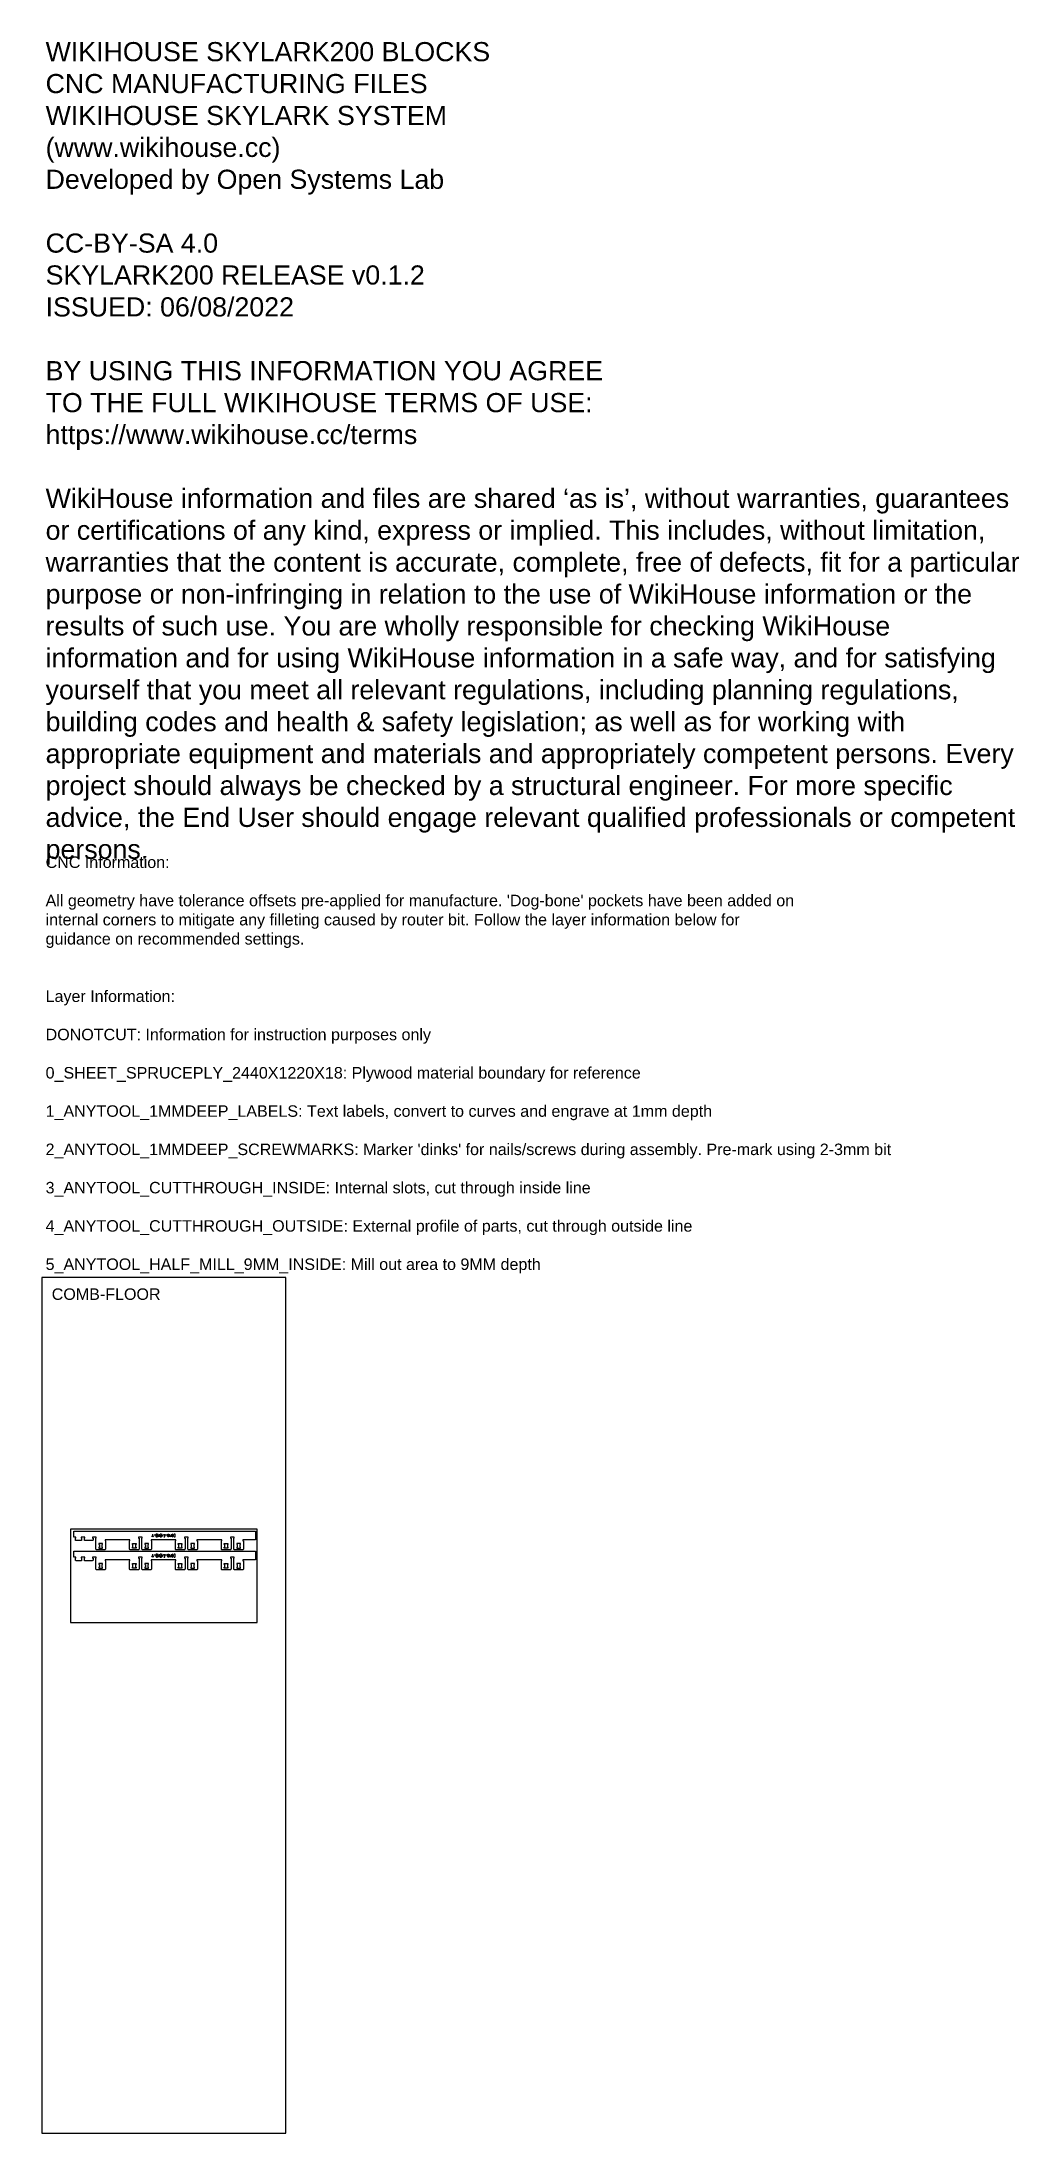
# Model space of a CAD drawing. Header units: millimetres. Extents: x 0 to 12757, y 0 to 27318.
import ezdxf

# ---------------------------------------------------------------- set-up
doc = ezdxf.new("R2010")
doc.units = ezdxf.units.MM
for name, color, linetype, true_color in [('0_SHEET_SPRUCEPLY_2440X122', 1, 'Continuous', 0xff0000), ('1_ANYTOOL_1MMDEEP_LABELS_S', 2, 'Continuous', 0xffff00), ('3_ANYTOOL_CUTTHROUGH_INSID', 4, 'Continuous', 0x00ffff), ('4_ANYTOOL_CUTTHROUGH_OUTSI', 5, 'Continuous', 0x0000ff), ('DONOTCUT', 7, 'Continuous', 0xffffff)]:
    doc.layers.add(name, color=color, linetype=linetype, true_color=true_color)
doc.styles.add('Arial', font='')
doc.styles.get('Arial').set_extended_font_data('Arial')

msp = doc.modelspace()

# ---------------------------------------------------------------- linework, layer by layer
at = {"layer": '0_SHEET_SPRUCEPLY_2440X122'}
msp.add_lwpolyline([(372, 7891), (372, 6671), (2812, 6671), (2812, 7891)], close=True, dxfattribs=at)
at = {"layer": '1_ANYTOOL_1MMDEEP_LABELS_S', "color": 2, "true_color": 0xffff00}
for points in [[(1444, 7807), (1432, 7789)], [(1444, 7825), (1444, 7807)], [(1444, 7807), (1456, 7789)], [(1480, 7813), (1464, 7813)], [(1536, 7825), (1536, 7789), (1516, 7825), (1516, 7789)], [(1544, 7789), (1560, 7789), (1560, 7825), (1544, 7825)], [(1548, 7805), (1560, 7805)], [(1584, 7825), (1568, 7789)], [(1590, 7789), (1606, 7789), (1606, 7825)], [(1590, 7805), (1606, 7805)], [(1630, 7813), (1614, 7813)], [(1690, 7825), (1690, 7789), (1678, 7809), (1666, 7789), (1666, 7825)], [(1444, 7544), (1432, 7526)], [(1444, 7562), (1444, 7544)], [(1444, 7544), (1456, 7526)], [(1480, 7550), (1464, 7550)], [(1536, 7562), (1536, 7526), (1516, 7562), (1516, 7526)], [(1544, 7526), (1560, 7526), (1560, 7562), (1544, 7562)], [(1548, 7542), (1560, 7542)], [(1584, 7562), (1568, 7526)], [(1590, 7526), (1606, 7526), (1606, 7562)], [(1590, 7542), (1606, 7542)], [(1630, 7550), (1614, 7550)], [(1690, 7562), (1690, 7526), (1678, 7546), (1666, 7526), (1666, 7562)]]:
    msp.add_lwpolyline(points, dxfattribs=at)
for points in [[(1496, 7789), (1508, 7789), (1508, 7825), (1496, 7825, 0.414214), (1488, 7817), (1488, 7797, 0.414214)], [(1718, 7815, 1), (1698, 7815), (1698, 7799, 1), (1718, 7799)], [(1496, 7526), (1508, 7526), (1508, 7562), (1496, 7562, 0.414214), (1488, 7554), (1488, 7534, 0.414214)], [(1718, 7552, 1), (1698, 7552), (1698, 7536, 1), (1718, 7536)]]:
    msp.add_lwpolyline(points, format="xyb", close=True, dxfattribs=at)
for points in [[(1658, 7805), (1648, 7805, -1), (1648, 7825), (1658, 7825), (1658, 7789), (1648, 7789, -1), (1648, 7805)], [(1726, 7789), (1736, 7789, 0.414214), (1742, 7795), (1742, 7819, 0.414214), (1736, 7825), (1726, 7825)], [(1658, 7542), (1648, 7542, -1), (1648, 7562), (1658, 7562), (1658, 7526), (1648, 7526, -1), (1648, 7542)], [(1726, 7526), (1736, 7526, 0.414214), (1742, 7532), (1742, 7556, 0.414214), (1736, 7562), (1726, 7562)]]:
    msp.add_lwpolyline(points, format="xyb", dxfattribs=at)
at = {"layer": '3_ANYTOOL_CUTTHROUGH_INSID', "color": 4, "true_color": 0x00ffff}
for points in [[(745, 7690), (751, 7690), (751, 7654), (745, 7654), (745, 7642), (793, 7642), (793, 7654), (787, 7654), (787, 7690), (793, 7690), (793, 7702), (745, 7702)], [(745, 7690), (751, 7690), (751, 7654), (745, 7654), (745, 7642), (793, 7642), (793, 7654), (787, 7654), (787, 7690), (793, 7690), (793, 7702), (745, 7702)], [(1229, 7690), (1223, 7690), (1223, 7654), (1229, 7654), (1229, 7642), (1181, 7642), (1181, 7654), (1187, 7654), (1187, 7690), (1181, 7690), (1181, 7702), (1229, 7702)], [(1229, 7690), (1223, 7690), (1223, 7654), (1229, 7654), (1229, 7642), (1181, 7642), (1181, 7654), (1187, 7654), (1187, 7690), (1181, 7690), (1181, 7702), (1229, 7702)], [(1345, 7690), (1351, 7690), (1351, 7654), (1345, 7654), (1345, 7642), (1393, 7642), (1393, 7654), (1387, 7654), (1387, 7690), (1393, 7690), (1393, 7702), (1345, 7702)], [(1345, 7690), (1351, 7690), (1351, 7654), (1345, 7654), (1345, 7642), (1393, 7642), (1393, 7654), (1387, 7654), (1387, 7690), (1393, 7690), (1393, 7702), (1345, 7702)], [(1829, 7690), (1823, 7690), (1823, 7654), (1829, 7654), (1829, 7642), (1781, 7642), (1781, 7654), (1787, 7654), (1787, 7690), (1781, 7690), (1781, 7702), (1829, 7702)], [(1829, 7690), (1823, 7690), (1823, 7654), (1829, 7654), (1829, 7642), (1781, 7642), (1781, 7654), (1787, 7654), (1787, 7690), (1781, 7690), (1781, 7702), (1829, 7702)], [(1945, 7690), (1951, 7690), (1951, 7654), (1945, 7654), (1945, 7642), (1993, 7642), (1993, 7654), (1987, 7654), (1987, 7690), (1993, 7690), (1993, 7702), (1945, 7702)], [(1945, 7690), (1951, 7690), (1951, 7654), (1945, 7654), (1945, 7642), (1993, 7642), (1993, 7654), (1987, 7654), (1987, 7690), (1993, 7690), (1993, 7702), (1945, 7702)], [(2429, 7690), (2423, 7690), (2423, 7654), (2429, 7654), (2429, 7642), (2381, 7642), (2381, 7654), (2387, 7654), (2387, 7690), (2381, 7690), (2381, 7702), (2429, 7702)], [(2429, 7690), (2423, 7690), (2423, 7654), (2429, 7654), (2429, 7642), (2381, 7642), (2381, 7654), (2387, 7654), (2387, 7690), (2381, 7690), (2381, 7702), (2429, 7702)], [(2545, 7690), (2551, 7690), (2551, 7654), (2545, 7654), (2545, 7642), (2593, 7642), (2593, 7654), (2587, 7654), (2587, 7690), (2593, 7690), (2593, 7702), (2545, 7702)], [(2545, 7690), (2551, 7690), (2551, 7654), (2545, 7654), (2545, 7642), (2593, 7642), (2593, 7654), (2587, 7654), (2587, 7690), (2593, 7690), (2593, 7702), (2545, 7702)], [(745, 7428), (751, 7428), (751, 7392), (745, 7392), (745, 7380), (793, 7380), (793, 7392), (787, 7392), (787, 7428), (793, 7428), (793, 7440), (745, 7440)], [(745, 7428), (751, 7428), (751, 7392), (745, 7392), (745, 7380), (793, 7380), (793, 7392), (787, 7392), (787, 7428), (793, 7428), (793, 7440), (745, 7440)], [(1229, 7428), (1223, 7428), (1223, 7392), (1229, 7392), (1229, 7380), (1181, 7380), (1181, 7392), (1187, 7392), (1187, 7428), (1181, 7428), (1181, 7440), (1229, 7440)], [(1229, 7428), (1223, 7428), (1223, 7392), (1229, 7392), (1229, 7380), (1181, 7380), (1181, 7392), (1187, 7392), (1187, 7428), (1181, 7428), (1181, 7440), (1229, 7440)], [(1345, 7428), (1351, 7428), (1351, 7392), (1345, 7392), (1345, 7380), (1393, 7380), (1393, 7392), (1387, 7392), (1387, 7428), (1393, 7428), (1393, 7440), (1345, 7440)], [(1345, 7428), (1351, 7428), (1351, 7392), (1345, 7392), (1345, 7380), (1393, 7380), (1393, 7392), (1387, 7392), (1387, 7428), (1393, 7428), (1393, 7440), (1345, 7440)], [(1829, 7428), (1823, 7428), (1823, 7392), (1829, 7392), (1829, 7380), (1781, 7380), (1781, 7392), (1787, 7392), (1787, 7428), (1781, 7428), (1781, 7440), (1829, 7440)], [(1829, 7428), (1823, 7428), (1823, 7392), (1829, 7392), (1829, 7380), (1781, 7380), (1781, 7392), (1787, 7392), (1787, 7428), (1781, 7428), (1781, 7440), (1829, 7440)], [(1945, 7428), (1951, 7428), (1951, 7392), (1945, 7392), (1945, 7380), (1993, 7380), (1993, 7392), (1987, 7392), (1987, 7428), (1993, 7428), (1993, 7440), (1945, 7440)], [(1945, 7428), (1951, 7428), (1951, 7392), (1945, 7392), (1945, 7380), (1993, 7380), (1993, 7392), (1987, 7392), (1987, 7428), (1993, 7428), (1993, 7440), (1945, 7440)], [(2429, 7428), (2423, 7428), (2423, 7392), (2429, 7392), (2429, 7380), (2381, 7380), (2381, 7392), (2387, 7392), (2387, 7428), (2381, 7428), (2381, 7440), (2429, 7440)], [(2429, 7428), (2423, 7428), (2423, 7392), (2429, 7392), (2429, 7380), (2381, 7380), (2381, 7392), (2387, 7392), (2387, 7428), (2381, 7428), (2381, 7440), (2429, 7440)], [(2545, 7428), (2551, 7428), (2551, 7392), (2545, 7392), (2545, 7380), (2593, 7380), (2593, 7392), (2587, 7392), (2587, 7428), (2593, 7428), (2593, 7440), (2545, 7440)], [(2545, 7428), (2551, 7428), (2551, 7392), (2545, 7392), (2545, 7380), (2593, 7380), (2593, 7392), (2587, 7392), (2587, 7428), (2593, 7428), (2593, 7440), (2545, 7440)]]:
    msp.add_lwpolyline(points, close=True, dxfattribs=at)
at = {"layer": '4_ANYTOOL_CUTTHROUGH_OUTSI', "color": 5, "true_color": 0x0000ff}
for points in [[(669, 7772), (669, 7752), (669, 7752), (669, 7752), (669, 7751), (669, 7751), (669, 7751), (669, 7750), (669, 7750), (669, 7750), (669, 7750), (669, 7749), (669, 7749), (668, 7749), (668, 7749), (668, 7748), (668, 7748), (668, 7748), (668, 7747), (668, 7747), (668, 7747), (668, 7747), (667, 7746), (667, 7746), (667, 7746), (667, 7746), (667, 7745), (667, 7745), (666, 7745), (666, 7745), (666, 7744), (666, 7744), (666, 7744), (665, 7744), (665, 7744), (665, 7743), (665, 7743), (665, 7743), (664, 7743), (664, 7743), (664, 7742), (664, 7742), (663, 7742), (663, 7742), (663, 7742), (663, 7742), (662, 7742), (662, 7741), (662, 7741), (661, 7741), (661, 7741), (661, 7741), (661, 7741), (660, 7741), (660, 7741), (660, 7741), (660, 7741), (659, 7741), (659, 7741), (659, 7741), (658, 7741), (658, 7740), (658, 7740), (658, 7740), (657, 7740), (657, 7740), (555, 7740), (555, 7772), (561, 7772), (561, 7784), (513, 7784), (513, 7772), (519, 7772), (519, 7740), (449, 7740), (449, 7740, -0.414214), (437, 7752), (437, 7772), (443, 7772), (443, 7784), (419, 7784), (419, 7864), (987, 7864), (1287, 7864), (1587, 7864), (1887, 7864), (2187, 7864), (2487, 7864), (2787, 7864), (2787, 7750), (2625, 7750), (2625, 7738), (2631, 7738), (2631, 7632), (2631, 7632, -0.414214), (2619, 7620), (2517, 7620, -0.414214), (2505, 7632), (2505, 7772), (2511, 7772), (2511, 7784), (2463, 7784), (2463, 7772), (2469, 7772), (2469, 7632), (2469, 7632, -0.414214), (2457, 7620), (2355, 7620, -0.414214), (2343, 7632), (2343, 7738), (2349, 7738), (2349, 7750), (2025, 7750), (2025, 7738), (2031, 7738), (2031, 7632), (2031, 7632, -0.414214), (2019, 7620), (1917, 7620, -0.414214), (1905, 7632), (1905, 7772), (1911, 7772), (1911, 7784), (1863, 7784), (1863, 7772), (1869, 7772), (1869, 7632), (1869, 7632, -0.414214), (1857, 7620), (1755, 7620, -0.414214), (1743, 7632), (1743, 7738), (1749, 7738), (1749, 7750), (1425, 7750), (1425, 7738), (1431, 7738), (1431, 7632), (1431, 7632, -0.414214), (1419, 7620), (1317, 7620, -0.414214), (1305, 7632), (1305, 7772), (1311, 7772), (1311, 7784), (1263, 7784), (1263, 7772), (1269, 7772), (1269, 7632), (1269, 7632, -0.414214), (1257, 7620), (1155, 7620, -0.414214), (1143, 7632), (1143, 7738), (1149, 7738), (1149, 7750), (825, 7750), (825, 7738), (831, 7738), (831, 7632), (831, 7632, -0.414214), (819, 7620), (717, 7620, -0.414214), (705, 7632), (705, 7772), (711, 7772), (711, 7784), (663, 7784), (663, 7772), (669, 7772)], [(669, 7510), (669, 7490), (669, 7490), (669, 7489), (669, 7489), (669, 7489), (669, 7489), (669, 7488), (669, 7488), (669, 7488), (669, 7488), (669, 7487), (669, 7487), (668, 7487), (668, 7487), (668, 7486), (668, 7486), (668, 7486), (668, 7485), (668, 7485), (668, 7485), (668, 7485), (667, 7484), (667, 7484), (667, 7484), (667, 7484), (667, 7483), (667, 7483), (666, 7483), (666, 7483), (666, 7482), (666, 7482), (666, 7482), (665, 7482), (665, 7482), (665, 7481), (665, 7481), (665, 7481), (664, 7481), (664, 7481), (664, 7480), (664, 7480), (663, 7480), (663, 7480), (663, 7480), (663, 7480), (662, 7480), (662, 7479), (662, 7479), (661, 7479), (661, 7479), (661, 7479), (661, 7479), (660, 7479), (660, 7479), (660, 7479), (660, 7479), (659, 7479), (659, 7479), (659, 7478), (658, 7478), (658, 7478), (658, 7478), (658, 7478), (657, 7478), (657, 7478), (555, 7478), (555, 7510), (561, 7510), (561, 7522), (513, 7522), (513, 7510), (519, 7510), (519, 7478), (449, 7478), (449, 7478, -0.414214), (437, 7490), (437, 7510), (443, 7510), (443, 7522), (419, 7522), (419, 7602), (987, 7602), (1287, 7602), (1587, 7602), (1887, 7602), (2187, 7602), (2487, 7602), (2787, 7602), (2787, 7488), (2625, 7488), (2625, 7476), (2631, 7476), (2631, 7370), (2631, 7370, -0.414214), (2619, 7358), (2517, 7358, -0.414214), (2505, 7370), (2505, 7510), (2511, 7510), (2511, 7522), (2463, 7522), (2463, 7510), (2469, 7510), (2469, 7370), (2469, 7370, -0.414214), (2457, 7358), (2355, 7358, -0.414214), (2343, 7370), (2343, 7476), (2349, 7476), (2349, 7488), (2025, 7488), (2025, 7476), (2031, 7476), (2031, 7370), (2031, 7370, -0.414214), (2019, 7358), (1917, 7358, -0.414214), (1905, 7370), (1905, 7510), (1911, 7510), (1911, 7522), (1863, 7522), (1863, 7510), (1869, 7510), (1869, 7370), (1869, 7370, -0.414214), (1857, 7358), (1755, 7358, -0.414214), (1743, 7370), (1743, 7476), (1749, 7476), (1749, 7488), (1425, 7488), (1425, 7476), (1431, 7476), (1431, 7370), (1431, 7370, -0.414214), (1419, 7358), (1317, 7358, -0.414214), (1305, 7370), (1305, 7510), (1311, 7510), (1311, 7522), (1263, 7522), (1263, 7510), (1269, 7510), (1269, 7370), (1269, 7370, -0.414214), (1257, 7358), (1155, 7358, -0.414214), (1143, 7370), (1143, 7476), (1149, 7476), (1149, 7488), (825, 7488), (825, 7476), (831, 7476), (831, 7370), (831, 7370, -0.414214), (819, 7358), (717, 7358, -0.414214), (705, 7370), (705, 7510), (711, 7510), (711, 7522), (663, 7522), (663, 7510), (669, 7510)]]:
    msp.add_lwpolyline(points, format="xyb", close=True, dxfattribs=at)
at = {"layer": 'DONOTCUT'}
msp.add_lwpolyline([(0, 0), (3183, 0), (3183, 11179), (0, 11179)], close=True, dxfattribs=at)

# ---------------------------------------------------------------- texts
at = {"layer": 'DONOTCUT', "attachment_point": 1, "style": 'Arial'}
for s, insert, char_height, width in [('{\\fArial;WIKIHOUSE SKYLARK200 BLOCKS}\\P{\\fArial;CNC MANUFACTURING FILES}\\P{\\fArial;WIKIHOUSE SKYLARK SYSTEM}\\P{\\fArial;(www.wikihouse.cc)}\\P{\\fArial;Developed by Open Systems Lab}\\P\\P{\\fArial;CC-BY-SA 4.0}\\P{\\fArial;SKYLARK200 RELEASE v0.1.2}\\P{\\fArial;ISSUED: 06/08/2022}\\P\\P{\\fArial;BY USING THIS INFORMATION YOU AGREE }\\P{\\fArial;TO THE FULL WIKIHOUSE TERMS OF USE:}\\P{\\fArial;https://www.wikihouse.cc/terms}\\P\\P{\\fArial;WikiHouse information and files are shared }{\\fArial;‘as is}{\\fArial;’, without warranties, guarantees }\\P{\\fArial;or certifications of any kind, express or implied. This includes, without limitation, }\\P{\\fArial;warranties that the content is accurate, complete, free of defects, fit for a particular }\\P{\\fArial;purpose or non-infringing in relation to the use of WikiHouse information or the }\\P{\\fArial;results of such use. You are wholly responsible for checking WikiHouse }\\P{\\fArial;information and for using WikiHouse information in a safe way, and for satisfying }\\P{\\fArial;yourself that you meet all relevant regulations, including planning regulations, }\\P{\\fArial;building codes and health & safety legislation; as well as for working with }\\P{\\fArial;appropriate equipment and materials and appropriately competent persons. Every }\\P{\\fArial;project should always be checked by a structural engineer. For more specific }\\P{\\fArial;advice, the End User should engage relevant qualified professionals or competent }\\P{\\fArial;persons.}\\P', (49, 27315), 250, 12895.38), ("{\\fArial;CNC Information:}\\P\\P{\\fArial;All geometry have tolerance offsets pre-applied for manufacture. 'Dog-bone' pockets have been added on}\\P{\\fArial;internal corners to mitigate any filleting caused by router bit. Follow the layer information below for}\\P{\\fArial;guidance on recommended settings.}\\P\\P\\P{\\fArial;Layer Information:}\\P\\P{\\fArial;DONOTCUT: Information for instruction purposes only}\\P\\P{\\fArial;0_SHEET_SPRUCEPLY_2440X1220X18: Plywood material boundary for reference}\\P\\P{\\fArial;1_ANYTOOL_1MMDEEP_LABELS: Text labels, convert to curves and engrave at 1mm depth}\\P\\P{\\fArial;2_ANYTOOL_1MMDEEP_SCREWMARKS: Marker 'dinks' for nails/screws during assembly. Pre-mark using 2-3mm bit}\\P\\P{\\fArial;3_ANYTOOL_CUTTHROUGH_INSIDE: Internal slots, cut through inside line}\\P\\P{\\fArial;4_ANYTOOL_CUTTHROUGH_OUTSIDE: External profile of parts, cut through outside line}\\P\\P{\\fArial;5_ANYTOOL_HALF_MILL_9MM_INSIDE: Mill out area to 9MM depth}", (49, 16677), 150, 22265.22), ('COMB-FLOOR', (129, 11035, 0), 150, 3122.28)]:
    msp.add_mtext(s, dxfattribs=dict(at, insert=insert, char_height=char_height, width=width))

doc.saveas('drawing.dxf')
